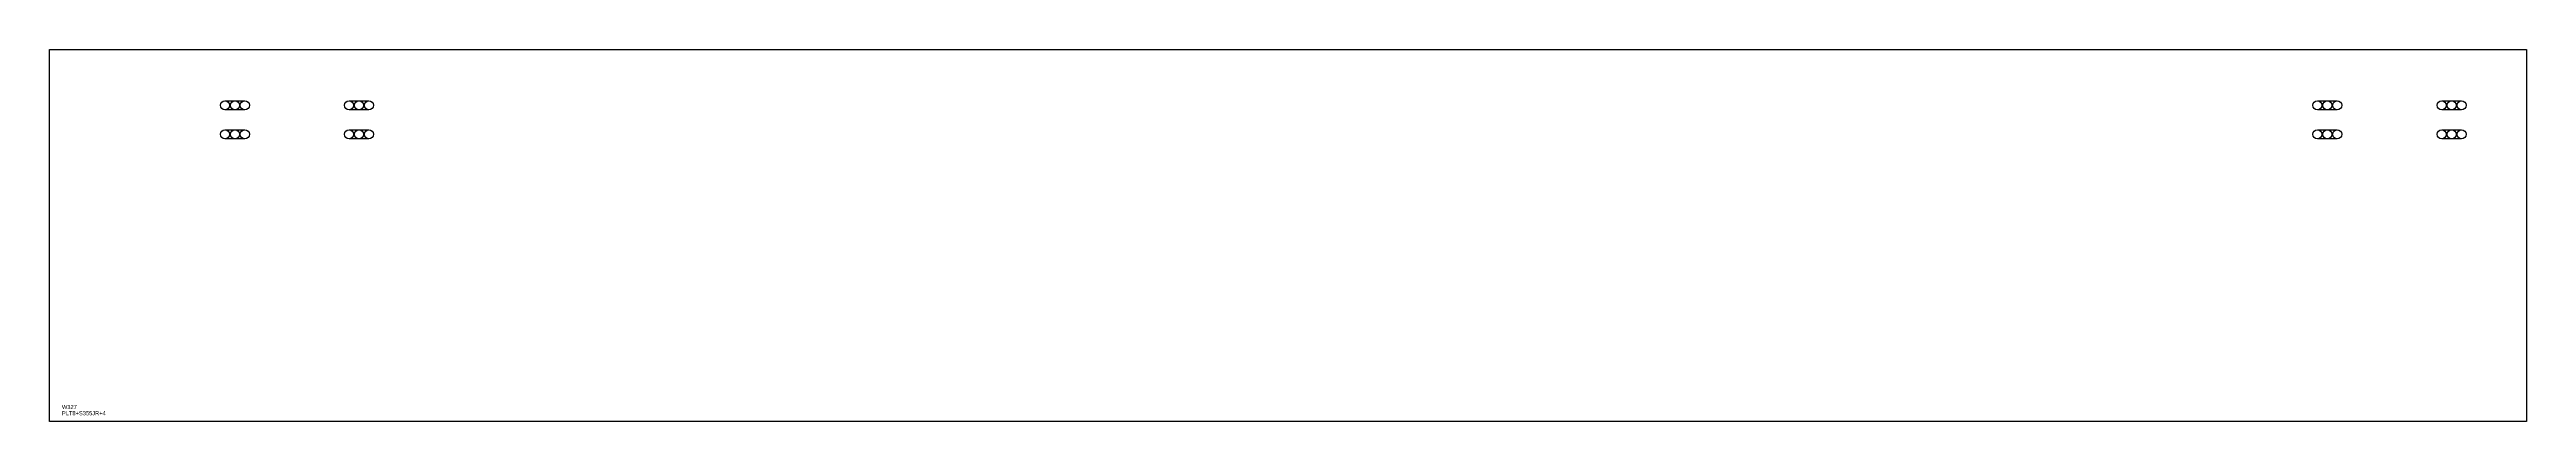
# Model space of a CAD drawing. Extents: x 0 to 5990, y 0 to 900.
import ezdxf

# ---------------------------------------------------------------- set-up
doc = ezdxf.new("R2010")
doc.units = 0
for name, color, linetype in [('22', 7, 'CONTINUOUS'), ('CUT', 7, 'CONTINUOUS'), ('LAYOUT', 4, 'CONTINUOUS'), ('SCRIBE', 3, 'CONTINUOUS'), ('TEXT', 7, 'CONTINUOUS')]:
    doc.layers.add(name, color=color, linetype=linetype)

msp = doc.modelspace()

# ---------------------------------------------------------------- linework, layer by layer
at = {"layer": '22', "color": 7, "linetype": 'CONTINUOUS'}
for centre, radius in [((424.3, 765.01), 11), ((448.3, 765.01), 11), ((472.3, 765.01), 11), ((724.3, 765.01), 11), ((748.3, 765.01), 11), ((772.3, 765.01), 11), ((5484.29, 765.01), 11), ((5508.29, 765.01), 11), ((5532.29, 765.01), 11), ((5785.05, 765.01), 11), ((5809.05, 765.01), 11), ((5833.05, 765.01), 11), ((424.3, 695.01), 11), ((448.3, 695.01), 11), ((472.3, 695.01), 11), ((724.3, 695.01), 11), ((748.3, 695.01), 11), ((772.3, 695.01), 11), ((5484.29, 695.01), 11), ((5508.29, 695.01), 11), ((5532.29, 695.01), 11), ((5785.05, 695.01), 11), ((5809.05, 695.01), 11), ((5833.05, 695.01), 11), ((0, 0), 0), ((0, 0), 0), ((0, 0), 0), ((0, 0), 0), ((0, 0), 0), ((0, 0), 0), ((0, 0), 0), ((0, 0), 0)]:
    msp.add_circle(centre, radius, dxfattribs=at)
at = {"layer": 'CUT', "color": 7, "linetype": 'CONTINUOUS'}
msp.add_lwpolyline([(0, 0), (0, 900), (5990, 900), (5990, 0)], close=True, dxfattribs=at)
at = {"layer": 'LAYOUT', "color": 4, "linetype": 'CONTINUOUS'}
for points in [[(424.3, 754.01, -1), (424.3, 776.01), (472.3, 776.01, -1), (472.3, 754.01)], [(724.3, 754.01, -1), (724.3, 776.01), (772.3, 776.01, -1), (772.3, 754.01)], [(5484.29, 754.01, -1), (5484.29, 776.01), (5532.29, 776.01, -1), (5532.29, 754.01)], [(5785.05, 754.01, -1), (5785.05, 776.01), (5833.05, 776.01, -1), (5833.05, 754.01)], [(424.3, 684.01, -1), (424.3, 706.01), (472.3, 706.01, -1), (472.3, 684.01)], [(724.3, 684.01, -1), (724.3, 706.01), (772.3, 706.01, -1), (772.3, 684.01)], [(5484.29, 684.01, -1), (5484.29, 706.01), (5532.29, 706.01, -1), (5532.29, 684.01)], [(5785.05, 684.01, -1), (5785.05, 706.01), (5833.05, 706.01, -1), (5833.05, 684.01)]]:
    msp.add_lwpolyline(points, format="xyb", close=True, dxfattribs=at)

# ---------------------------------------------------------------- texts
at = {"layer": 'SCRIBE', "color": 3}
msp.add_text('W327', height=10, dxfattribs=at).set_placement((30, 30))
at = {"layer": 'TEXT', "color": 7}
msp.add_text('PLT8+S355JR+4', height=10, dxfattribs=at).set_placement((30, 15))

doc.saveas('drawing.dxf')
